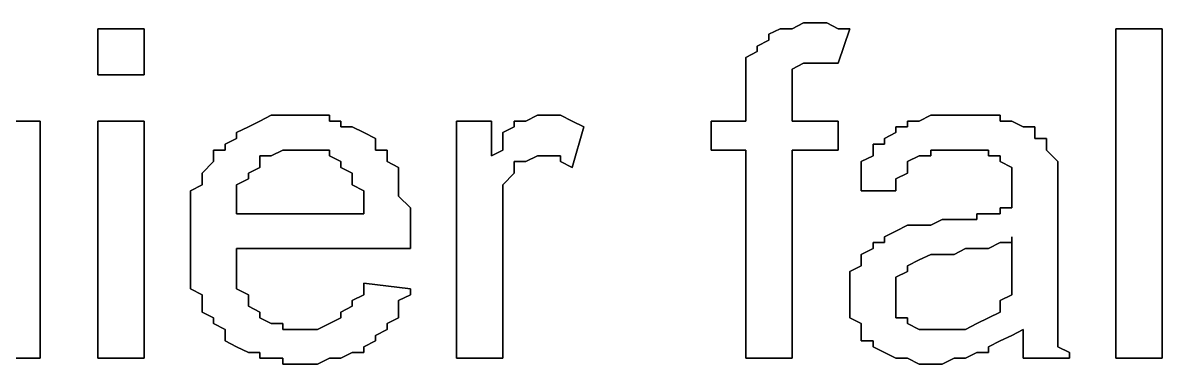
# Model space of a CAD drawing. Header units: metres. Extents: x 2.9 to 42.8, y 1.7 to 28.7.
# Drawn here: x 38.6239 to 38.9714, y 15.2629 to 15.367 of the extents above; entities that cross this region are included whole.
import ezdxf

# ---------------------------------------------------------------- set-up
doc = ezdxf.new("R2010")
doc.units = ezdxf.units.M
doc.layers.add('GRIS', color=8, linetype='Continuous')

msp = doc.modelspace()

# ---------------------------------------------------------------- linework, layer by layer
at = {"layer": 'GRIS', "lineweight": -3}
for points in [[(38.862, 15.367), (38.8585, 15.3652), (38.862, 15.367)], [(38.8655, 15.367), (38.862, 15.367), (38.8655, 15.367)], [(38.8691, 15.367), (38.8655, 15.367), (38.8691, 15.367)], [(38.8726, 15.3652), (38.8691, 15.367), (38.8726, 15.3652)], [(38.6609, 15.3652), (38.6468, 15.3652), (38.6609, 15.3652)], [(38.6468, 15.3652), (38.6468, 15.3511), (38.6468, 15.3652)], [(38.6609, 15.3511), (38.6609, 15.3652), (38.6609, 15.3511)], [(38.8549, 15.3652), (38.8514, 15.3635), (38.8549, 15.3652)], [(38.8514, 15.3635), (38.8514, 15.3617), (38.8514, 15.3635)], [(38.8585, 15.3652), (38.8549, 15.3652), (38.8585, 15.3652)], [(38.8726, 15.3547), (38.8761, 15.3652), (38.8726, 15.3547)], [(38.8761, 15.3652), (38.8726, 15.3652), (38.8761, 15.3652)], [(38.9714, 15.3652), (38.9573, 15.3652), (38.9714, 15.3652)], [(38.9573, 15.3652), (38.9573, 15.2647), (38.9573, 15.3652)], [(38.9714, 15.2647), (38.9714, 15.3652), (38.9714, 15.2647)], [(38.8514, 15.3617), (38.8479, 15.3599), (38.8514, 15.3617)], [(38.8479, 15.3599), (38.8479, 15.3582), (38.8479, 15.3599)], [(38.8479, 15.3582), (38.8444, 15.3564), (38.8479, 15.3582)], [(38.8444, 15.3564), (38.8444, 15.3547), (38.8444, 15.3564)], [(38.8444, 15.3547), (38.8444, 15.3529), (38.8444, 15.3547)], [(38.8444, 15.3529), (38.8444, 15.3511), (38.8444, 15.3529)], [(38.8585, 15.3529), (38.862, 15.3547), (38.8585, 15.3529)], [(38.8585, 15.3511), (38.8585, 15.3529), (38.8585, 15.3511)], [(38.862, 15.3547), (38.8655, 15.3547), (38.862, 15.3547)], [(38.8655, 15.3547), (38.8691, 15.3547), (38.8655, 15.3547)], [(38.8691, 15.3547), (38.8726, 15.3547), (38.8691, 15.3547)], [(38.6468, 15.3511), (38.6609, 15.3511), (38.6468, 15.3511)], [(38.8444, 15.3511), (38.8444, 15.3476), (38.8444, 15.3511)], [(38.8585, 15.3494), (38.8585, 15.3511), (38.8585, 15.3494)], [(38.8585, 15.3476), (38.8585, 15.3494), (38.8585, 15.3476)], [(38.8444, 15.3476), (38.8444, 15.3458), (38.8444, 15.3476)], [(38.8444, 15.3458), (38.8444, 15.337), (38.8444, 15.3458)], [(38.8585, 15.3441), (38.8585, 15.3476), (38.8585, 15.3441)], [(38.8585, 15.337), (38.8585, 15.3441), (38.8585, 15.337)], [(38.6997, 15.3388), (38.6962, 15.337), (38.6997, 15.3388)], [(38.7032, 15.3388), (38.6997, 15.3388), (38.7032, 15.3388)], [(38.7068, 15.3388), (38.7032, 15.3388), (38.7068, 15.3388)], [(38.7103, 15.3388), (38.7068, 15.3388), (38.7103, 15.3388)], [(38.7138, 15.3388), (38.7103, 15.3388), (38.7138, 15.3388)], [(38.7174, 15.3388), (38.7138, 15.3388), (38.7174, 15.3388)], [(38.7174, 15.337), (38.7174, 15.3388), (38.7174, 15.337)], [(38.7809, 15.3388), (38.7773, 15.337), (38.7809, 15.3388)], [(38.7844, 15.3388), (38.7809, 15.3388), (38.7844, 15.3388)], [(38.7879, 15.3388), (38.7844, 15.3388), (38.7879, 15.3388)], [(38.7914, 15.337), (38.7879, 15.3388), (38.7914, 15.337)], [(38.9008, 15.3388), (38.8973, 15.337), (38.9008, 15.3388)], [(38.9043, 15.3388), (38.9008, 15.3388), (38.9043, 15.3388)], [(38.9079, 15.3388), (38.9043, 15.3388), (38.9079, 15.3388)], [(38.9114, 15.3388), (38.9079, 15.3388), (38.9114, 15.3388)], [(38.9149, 15.3388), (38.9114, 15.3388), (38.9149, 15.3388)], [(38.9184, 15.3388), (38.9149, 15.3388), (38.9184, 15.3388)], [(38.922, 15.3388), (38.9184, 15.3388), (38.922, 15.3388)], [(38.922, 15.337), (38.922, 15.3388), (38.922, 15.337)], [(38.6292, 15.337), (38.6151, 15.337), (38.6292, 15.337)], [(38.6292, 15.2647), (38.6292, 15.337), (38.6292, 15.2647)], [(38.6609, 15.337), (38.6468, 15.337), (38.6609, 15.337)], [(38.6468, 15.337), (38.6468, 15.2647), (38.6468, 15.337)], [(38.6609, 15.2647), (38.6609, 15.337), (38.6609, 15.2647)], [(38.6927, 15.3353), (38.6891, 15.3335), (38.6927, 15.3353)], [(38.6962, 15.337), (38.6927, 15.3353), (38.6962, 15.337)], [(38.7209, 15.337), (38.7174, 15.337), (38.7209, 15.337)], [(38.7209, 15.3353), (38.7209, 15.337), (38.7209, 15.3353)], [(38.7244, 15.3353), (38.7209, 15.3353), (38.7244, 15.3353)], [(38.7279, 15.3335), (38.7244, 15.3353), (38.7279, 15.3335)], [(38.7668, 15.337), (38.7562, 15.337), (38.7668, 15.337)], [(38.7562, 15.337), (38.7562, 15.2647), (38.7562, 15.337)], [(38.7668, 15.3264), (38.7668, 15.337), (38.7668, 15.3264)], [(38.7738, 15.3353), (38.7703, 15.3335), (38.7738, 15.3353)], [(38.7773, 15.337), (38.7738, 15.337), (38.7773, 15.337)], [(38.7738, 15.337), (38.7738, 15.3353), (38.7738, 15.337)], [(38.795, 15.3353), (38.7914, 15.337), (38.795, 15.3353)], [(38.7914, 15.3229), (38.795, 15.3353), (38.7914, 15.3229)], [(38.8444, 15.337), (38.8338, 15.337), (38.8444, 15.337)], [(38.8338, 15.337), (38.8338, 15.3282), (38.8338, 15.337)], [(38.8726, 15.337), (38.8585, 15.337), (38.8726, 15.337)], [(38.8726, 15.3282), (38.8726, 15.337), (38.8726, 15.3282)], [(38.8937, 15.3353), (38.8902, 15.3353), (38.8937, 15.3353)], [(38.8902, 15.3353), (38.8902, 15.3335), (38.8902, 15.3353)], [(38.8973, 15.337), (38.8937, 15.337), (38.8973, 15.337)], [(38.8937, 15.337), (38.8937, 15.3353), (38.8937, 15.337)], [(38.9255, 15.337), (38.922, 15.337), (38.9255, 15.337)], [(38.929, 15.3353), (38.9255, 15.337), (38.929, 15.3353)], [(38.9326, 15.3353), (38.929, 15.3353), (38.9326, 15.3353)], [(38.9326, 15.3335), (38.9326, 15.3353), (38.9326, 15.3335)], [(38.6891, 15.3335), (38.6891, 15.3317), (38.6891, 15.3335)], [(38.7315, 15.3317), (38.7279, 15.3335), (38.7315, 15.3317)], [(38.7703, 15.3335), (38.7703, 15.3317), (38.7703, 15.3335)], [(38.8902, 15.3335), (38.8867, 15.3317), (38.8902, 15.3335)], [(38.9326, 15.3317), (38.9326, 15.3335), (38.9326, 15.3317)], [(38.6891, 15.3317), (38.6856, 15.33), (38.6891, 15.3317)], [(38.6856, 15.33), (38.6856, 15.3282), (38.6856, 15.33)], [(38.7315, 15.33), (38.7315, 15.3317), (38.7315, 15.33)], [(38.7315, 15.3282), (38.7315, 15.33), (38.7315, 15.3282)], [(38.7703, 15.3317), (38.7703, 15.3282), (38.7703, 15.3317)], [(38.8867, 15.33), (38.8832, 15.33), (38.8867, 15.33)], [(38.8832, 15.33), (38.8832, 15.3282), (38.8832, 15.33)], [(38.8867, 15.3317), (38.8867, 15.33), (38.8867, 15.3317)], [(38.9361, 15.3317), (38.9326, 15.3317), (38.9361, 15.3317)], [(38.9361, 15.33), (38.9361, 15.3317), (38.9361, 15.33)], [(38.9361, 15.3282), (38.9361, 15.33), (38.9361, 15.3282)], [(38.6856, 15.3282), (38.6821, 15.3282), (38.6856, 15.3282)], [(38.6821, 15.3282), (38.6821, 15.3264), (38.6821, 15.3282)], [(38.6821, 15.3264), (38.6821, 15.3247), (38.6821, 15.3264)], [(38.6962, 15.3247), (38.6962, 15.3264), (38.6962, 15.3247)], [(38.6962, 15.3264), (38.6997, 15.3264), (38.6962, 15.3264)], [(38.6997, 15.3264), (38.7032, 15.3282), (38.6997, 15.3264)], [(38.7032, 15.3282), (38.7068, 15.3282), (38.7032, 15.3282)], [(38.7068, 15.3282), (38.7103, 15.3282), (38.7068, 15.3282)], [(38.7103, 15.3282), (38.7138, 15.3282), (38.7103, 15.3282)], [(38.7138, 15.3282), (38.7174, 15.3282), (38.7138, 15.3282)], [(38.7174, 15.3282), (38.7174, 15.3264), (38.7174, 15.3282)], [(38.7174, 15.3264), (38.7209, 15.3247), (38.7174, 15.3264)], [(38.735, 15.3282), (38.7315, 15.3282), (38.735, 15.3282)], [(38.735, 15.3264), (38.735, 15.3282), (38.735, 15.3264)], [(38.735, 15.3247), (38.735, 15.3264), (38.735, 15.3247)], [(38.7703, 15.3282), (38.7668, 15.3264), (38.7703, 15.3282)], [(38.7773, 15.3247), (38.7809, 15.3264), (38.7773, 15.3247)], [(38.7809, 15.3264), (38.7844, 15.3264), (38.7809, 15.3264)], [(38.7844, 15.3264), (38.7879, 15.3264), (38.7844, 15.3264)], [(38.7879, 15.3264), (38.7879, 15.3247), (38.7879, 15.3264)], [(38.8338, 15.3282), (38.8444, 15.3282), (38.8338, 15.3282)], [(38.8444, 15.3282), (38.8444, 15.2647), (38.8444, 15.3282)], [(38.8585, 15.2647), (38.8585, 15.3282), (38.8585, 15.2647)], [(38.8585, 15.3282), (38.8726, 15.3282), (38.8585, 15.3282)], [(38.8832, 15.3264), (38.8796, 15.3247), (38.8832, 15.3264)], [(38.8832, 15.3282), (38.8832, 15.3264), (38.8832, 15.3282)], [(38.8937, 15.3247), (38.8973, 15.3264), (38.8937, 15.3247)], [(38.8973, 15.3264), (38.9008, 15.3264), (38.8973, 15.3264)], [(38.9008, 15.3264), (38.9008, 15.3282), (38.9008, 15.3264)], [(38.9008, 15.3282), (38.9043, 15.3282), (38.9008, 15.3282)], [(38.9043, 15.3282), (38.9079, 15.3282), (38.9043, 15.3282)], [(38.9079, 15.3282), (38.9114, 15.3282), (38.9079, 15.3282)], [(38.9114, 15.3282), (38.9149, 15.3282), (38.9114, 15.3282)], [(38.9149, 15.3282), (38.9184, 15.3282), (38.9149, 15.3282)], [(38.9184, 15.3282), (38.9184, 15.3264), (38.9184, 15.3282)], [(38.9184, 15.3264), (38.922, 15.3264), (38.9184, 15.3264)], [(38.922, 15.3264), (38.922, 15.3247), (38.922, 15.3264)], [(38.9396, 15.3247), (38.9361, 15.3282), (38.9396, 15.3247)], [(38.6821, 15.3247), (38.6786, 15.3211), (38.6821, 15.3247)], [(38.6927, 15.3211), (38.6962, 15.3229), (38.6927, 15.3211)], [(38.6962, 15.3229), (38.6962, 15.3247), (38.6962, 15.3229)], [(38.7209, 15.3247), (38.7209, 15.3229), (38.7209, 15.3247)], [(38.7209, 15.3229), (38.7244, 15.3211), (38.7209, 15.3229)], [(38.7385, 15.3229), (38.735, 15.3247), (38.7385, 15.3229)], [(38.7385, 15.3194), (38.7385, 15.3229), (38.7385, 15.3194)], [(38.7738, 15.3229), (38.7738, 15.3247), (38.7738, 15.3229)], [(38.7738, 15.3247), (38.7773, 15.3247), (38.7738, 15.3247)], [(38.7738, 15.3211), (38.7738, 15.3229), (38.7738, 15.3211)], [(38.7879, 15.3247), (38.7914, 15.3229), (38.7879, 15.3247)], [(38.8796, 15.3247), (38.8796, 15.3211), (38.8796, 15.3247)], [(38.8937, 15.3229), (38.8937, 15.3247), (38.8937, 15.3229)], [(38.8937, 15.3211), (38.8937, 15.3229), (38.8937, 15.3211)], [(38.922, 15.3247), (38.9255, 15.3229), (38.922, 15.3247)], [(38.9255, 15.3229), (38.9255, 15.3211), (38.9255, 15.3229)], [(38.9396, 15.3229), (38.9396, 15.3247), (38.9396, 15.3229)], [(38.9396, 15.3211), (38.9396, 15.3229), (38.9396, 15.3211)], [(38.6786, 15.3211), (38.6786, 15.3194), (38.6786, 15.3211)], [(38.6786, 15.3194), (38.6786, 15.3176), (38.6786, 15.3194)], [(38.6891, 15.3176), (38.6927, 15.3194), (38.6891, 15.3176)], [(38.6927, 15.3194), (38.6927, 15.3211), (38.6927, 15.3194)], [(38.7244, 15.3211), (38.7244, 15.3194), (38.7244, 15.3211)], [(38.7244, 15.3194), (38.7244, 15.3176), (38.7244, 15.3194)], [(38.7385, 15.3176), (38.7385, 15.3194), (38.7385, 15.3176)], [(38.7703, 15.3176), (38.7738, 15.3211), (38.7703, 15.3176)], [(38.8796, 15.3211), (38.8796, 15.3194), (38.8796, 15.3211)], [(38.8796, 15.3194), (38.8796, 15.3158), (38.8796, 15.3194)], [(38.8902, 15.3194), (38.8937, 15.3211), (38.8902, 15.3194)], [(38.8902, 15.3158), (38.8902, 15.3194), (38.8902, 15.3158)], [(38.9255, 15.3211), (38.9255, 15.3194), (38.9255, 15.3211)], [(38.9255, 15.3194), (38.9255, 15.3176), (38.9255, 15.3194)], [(38.9396, 15.3194), (38.9396, 15.3211), (38.9396, 15.3194)], [(38.9396, 15.3176), (38.9396, 15.3194), (38.9396, 15.3176)], [(38.6786, 15.3176), (38.675, 15.3158), (38.6786, 15.3176)], [(38.675, 15.3158), (38.675, 15.3141), (38.675, 15.3158)], [(38.6891, 15.3158), (38.6891, 15.3176), (38.6891, 15.3158)], [(38.6891, 15.3141), (38.6891, 15.3158), (38.6891, 15.3141)], [(38.7244, 15.3176), (38.7279, 15.3158), (38.7244, 15.3176)], [(38.7279, 15.3158), (38.7279, 15.3141), (38.7279, 15.3158)], [(38.7385, 15.3158), (38.7385, 15.3176), (38.7385, 15.3158)], [(38.7385, 15.3141), (38.7385, 15.3158), (38.7385, 15.3141)], [(38.7703, 15.3141), (38.7703, 15.3176), (38.7703, 15.3141)], [(38.8796, 15.3158), (38.8902, 15.3158), (38.8796, 15.3158)], [(38.9255, 15.3176), (38.9255, 15.3141), (38.9255, 15.3176)], [(38.9396, 15.3141), (38.9396, 15.3176), (38.9396, 15.3141)], [(38.675, 15.3141), (38.675, 15.3106), (38.675, 15.3141)], [(38.6891, 15.3106), (38.6891, 15.3141), (38.6891, 15.3106)], [(38.7279, 15.3141), (38.7279, 15.3106), (38.7279, 15.3141)], [(38.7421, 15.3106), (38.7385, 15.3141), (38.7421, 15.3106)], [(38.7703, 15.3123), (38.7703, 15.3141), (38.7703, 15.3123)], [(38.7703, 15.3106), (38.7703, 15.3123), (38.7703, 15.3106)], [(38.9255, 15.3141), (38.9255, 15.3106), (38.9255, 15.3141)], [(38.9396, 15.3123), (38.9396, 15.3141), (38.9396, 15.3123)], [(38.9396, 15.2947), (38.9396, 15.3123), (38.9396, 15.2947)], [(38.675, 15.3106), (38.675, 15.3088), (38.675, 15.3106)], [(38.675, 15.3088), (38.675, 15.3053), (38.675, 15.3088)], [(38.6891, 15.3088), (38.6891, 15.3106), (38.6891, 15.3088)], [(38.7279, 15.3088), (38.6891, 15.3088), (38.7279, 15.3088)], [(38.7279, 15.3106), (38.7279, 15.3088), (38.7279, 15.3106)], [(38.7421, 15.3088), (38.7421, 15.3106), (38.7421, 15.3088)], [(38.7421, 15.3053), (38.7421, 15.3088), (38.7421, 15.3053)], [(38.7703, 15.307), (38.7703, 15.3106), (38.7703, 15.307)], [(38.9184, 15.3088), (38.9149, 15.3088), (38.9184, 15.3088)], [(38.9149, 15.3088), (38.9149, 15.307), (38.9149, 15.3088)], [(38.922, 15.3088), (38.9184, 15.3088), (38.922, 15.3088)], [(38.9255, 15.3106), (38.922, 15.3106), (38.9255, 15.3106)], [(38.922, 15.3106), (38.922, 15.3088), (38.922, 15.3106)], [(38.675, 15.3053), (38.675, 15.3035), (38.675, 15.3053)], [(38.7421, 15.3035), (38.7421, 15.3053), (38.7421, 15.3035)], [(38.7703, 15.3053), (38.7703, 15.307), (38.7703, 15.3053)], [(38.7703, 15.3035), (38.7703, 15.3053), (38.7703, 15.3035)], [(38.8937, 15.3053), (38.8902, 15.3035), (38.8937, 15.3053)], [(38.8973, 15.3053), (38.8937, 15.3053), (38.8973, 15.3053)], [(38.9008, 15.3053), (38.8973, 15.3053), (38.9008, 15.3053)], [(38.9043, 15.307), (38.9008, 15.3053), (38.9043, 15.307)], [(38.9079, 15.307), (38.9043, 15.307), (38.9079, 15.307)], [(38.9114, 15.307), (38.9079, 15.307), (38.9114, 15.307)], [(38.9149, 15.307), (38.9114, 15.307), (38.9149, 15.307)], [(38.675, 15.3035), (38.675, 15.3), (38.675, 15.3035)], [(38.7421, 15.3017), (38.7421, 15.3035), (38.7421, 15.3017)], [(38.7421, 15.2982), (38.7421, 15.3017), (38.7421, 15.2982)], [(38.7703, 15.2647), (38.7703, 15.3035), (38.7703, 15.2647)], [(38.8902, 15.3035), (38.8867, 15.3017), (38.8902, 15.3035)], [(38.8867, 15.3017), (38.8867, 15.3), (38.8867, 15.3017)], [(38.9255, 15.3017), (38.9255, 15.2964), (38.9255, 15.3017)], [(38.9255, 15.3), (38.9255, 15.3017), (38.9255, 15.3)], [(38.675, 15.3), (38.675, 15.2982), (38.675, 15.3)], [(38.675, 15.2982), (38.675, 15.2964), (38.675, 15.2982)], [(38.6891, 15.2947), (38.6891, 15.2982), (38.6891, 15.2947)], [(38.6891, 15.2982), (38.7421, 15.2982), (38.6891, 15.2982)], [(38.8832, 15.2982), (38.8796, 15.2964), (38.8832, 15.2982)], [(38.8867, 15.3), (38.8832, 15.3), (38.8867, 15.3)], [(38.8832, 15.3), (38.8832, 15.2982), (38.8832, 15.3)], [(38.9079, 15.2964), (38.9114, 15.2982), (38.9079, 15.2964)], [(38.9114, 15.2982), (38.9149, 15.2982), (38.9114, 15.2982)], [(38.9149, 15.2982), (38.9184, 15.2982), (38.9149, 15.2982)], [(38.9184, 15.2982), (38.922, 15.3), (38.9184, 15.2982)], [(38.922, 15.3), (38.9255, 15.3), (38.922, 15.3)], [(38.675, 15.2964), (38.675, 15.2929), (38.675, 15.2964)], [(38.6891, 15.2929), (38.6891, 15.2947), (38.6891, 15.2929)], [(38.8796, 15.2964), (38.8796, 15.2929), (38.8796, 15.2964)], [(38.8937, 15.2929), (38.8973, 15.2947), (38.8937, 15.2929)], [(38.8973, 15.2947), (38.9008, 15.2964), (38.8973, 15.2947)], [(38.9008, 15.2964), (38.9043, 15.2964), (38.9008, 15.2964)], [(38.9043, 15.2964), (38.9079, 15.2964), (38.9043, 15.2964)], [(38.9255, 15.2964), (38.9255, 15.2929), (38.9255, 15.2964)], [(38.9396, 15.2912), (38.9396, 15.2947), (38.9396, 15.2912)], [(38.675, 15.2929), (38.675, 15.2912), (38.675, 15.2929)], [(38.675, 15.2912), (38.675, 15.2894), (38.675, 15.2912)], [(38.6891, 15.2894), (38.6891, 15.2929), (38.6891, 15.2894)], [(38.8796, 15.2929), (38.8761, 15.2912), (38.8796, 15.2929)], [(38.8761, 15.2912), (38.8761, 15.2894), (38.8761, 15.2912)], [(38.8902, 15.2894), (38.8937, 15.2912), (38.8902, 15.2894)], [(38.8937, 15.2912), (38.8937, 15.2929), (38.8937, 15.2912)], [(38.9255, 15.2929), (38.9255, 15.2912), (38.9255, 15.2929)], [(38.9255, 15.2912), (38.9255, 15.2876), (38.9255, 15.2912)], [(38.9396, 15.2876), (38.9396, 15.2912), (38.9396, 15.2876)], [(38.675, 15.2894), (38.675, 15.2859), (38.675, 15.2894)], [(38.6891, 15.2876), (38.6891, 15.2894), (38.6891, 15.2876)], [(38.6891, 15.2859), (38.6891, 15.2876), (38.6891, 15.2859)], [(38.7279, 15.2876), (38.7279, 15.2859), (38.7279, 15.2876)], [(38.7421, 15.2859), (38.7279, 15.2876), (38.7421, 15.2859)], [(38.8761, 15.2894), (38.8761, 15.2859), (38.8761, 15.2894)], [(38.8902, 15.2876), (38.8902, 15.2894), (38.8902, 15.2876)], [(38.8902, 15.2859), (38.8902, 15.2876), (38.8902, 15.2859)], [(38.9255, 15.2876), (38.9255, 15.2859), (38.9255, 15.2876)], [(38.9396, 15.2859), (38.9396, 15.2876), (38.9396, 15.2859)], [(38.675, 15.2859), (38.6786, 15.2841), (38.675, 15.2859)], [(38.6786, 15.2841), (38.6786, 15.2823), (38.6786, 15.2841)], [(38.6927, 15.2841), (38.6891, 15.2859), (38.6927, 15.2841)], [(38.6927, 15.2823), (38.6927, 15.2841), (38.6927, 15.2823)], [(38.7279, 15.2841), (38.7244, 15.2823), (38.7279, 15.2841)], [(38.7279, 15.2859), (38.7279, 15.2841), (38.7279, 15.2859)], [(38.7385, 15.2823), (38.7421, 15.2841), (38.7385, 15.2823)], [(38.7421, 15.2841), (38.7421, 15.2859), (38.7421, 15.2841)], [(38.8761, 15.2859), (38.8761, 15.2841), (38.8761, 15.2859)], [(38.8761, 15.2841), (38.8761, 15.2806), (38.8761, 15.2841)], [(38.8902, 15.2841), (38.8902, 15.2859), (38.8902, 15.2841)], [(38.8902, 15.2823), (38.8902, 15.2841), (38.8902, 15.2823)], [(38.9255, 15.2841), (38.922, 15.2823), (38.9255, 15.2841)], [(38.9255, 15.2859), (38.9255, 15.2841), (38.9255, 15.2859)], [(38.9396, 15.2823), (38.9396, 15.2859), (38.9396, 15.2823)], [(38.6786, 15.2823), (38.6786, 15.2806), (38.6786, 15.2823)], [(38.6786, 15.2806), (38.6786, 15.2788), (38.6786, 15.2806)], [(38.6927, 15.2806), (38.6927, 15.2823), (38.6927, 15.2806)], [(38.6962, 15.2788), (38.6927, 15.2806), (38.6962, 15.2788)], [(38.7244, 15.2806), (38.7209, 15.2788), (38.7244, 15.2806)], [(38.7244, 15.2823), (38.7244, 15.2806), (38.7244, 15.2823)], [(38.7385, 15.2788), (38.7385, 15.2823), (38.7385, 15.2788)], [(38.8761, 15.2806), (38.8761, 15.2788), (38.8761, 15.2806)], [(38.8902, 15.2806), (38.8902, 15.2823), (38.8902, 15.2806)], [(38.8902, 15.277), (38.8902, 15.2806), (38.8902, 15.277)], [(38.922, 15.2823), (38.922, 15.2806), (38.922, 15.2823)], [(38.922, 15.2806), (38.922, 15.2788), (38.922, 15.2806)], [(38.9396, 15.2806), (38.9396, 15.2823), (38.9396, 15.2806)], [(38.9396, 15.2788), (38.9396, 15.2806), (38.9396, 15.2788)], [(38.6786, 15.2788), (38.6821, 15.277), (38.6786, 15.2788)], [(38.6821, 15.277), (38.6821, 15.2753), (38.6821, 15.277)], [(38.6962, 15.277), (38.6962, 15.2788), (38.6962, 15.277)], [(38.6997, 15.2753), (38.6962, 15.277), (38.6997, 15.2753)], [(38.7209, 15.277), (38.7174, 15.2753), (38.7209, 15.277)], [(38.7209, 15.2788), (38.7209, 15.277), (38.7209, 15.2788)], [(38.735, 15.2753), (38.7385, 15.277), (38.735, 15.2753)], [(38.7385, 15.277), (38.7385, 15.2788), (38.7385, 15.277)], [(38.8761, 15.2788), (38.8761, 15.277), (38.8761, 15.2788)], [(38.8761, 15.277), (38.8796, 15.2753), (38.8761, 15.277)], [(38.8937, 15.277), (38.8902, 15.277), (38.8937, 15.277)], [(38.8937, 15.2753), (38.8937, 15.277), (38.8937, 15.2753)], [(38.9184, 15.277), (38.9149, 15.2753), (38.9184, 15.277)], [(38.922, 15.2788), (38.9184, 15.277), (38.922, 15.2788)], [(38.9396, 15.277), (38.9396, 15.2788), (38.9396, 15.277)], [(38.9396, 15.2753), (38.9396, 15.277), (38.9396, 15.2753)], [(38.6821, 15.2753), (38.6856, 15.2735), (38.6821, 15.2753)], [(38.6856, 15.2735), (38.6856, 15.2717), (38.6856, 15.2735)], [(38.7032, 15.2753), (38.6997, 15.2753), (38.7032, 15.2753)], [(38.7032, 15.2735), (38.7032, 15.2753), (38.7032, 15.2735)], [(38.7068, 15.2735), (38.7032, 15.2735), (38.7068, 15.2735)], [(38.7103, 15.2735), (38.7068, 15.2735), (38.7103, 15.2735)], [(38.7138, 15.2735), (38.7103, 15.2735), (38.7138, 15.2735)], [(38.7174, 15.2753), (38.7138, 15.2735), (38.7174, 15.2753)], [(38.7315, 15.2717), (38.735, 15.2735), (38.7315, 15.2717)], [(38.735, 15.2735), (38.735, 15.2753), (38.735, 15.2735)], [(38.8796, 15.2753), (38.8796, 15.2735), (38.8796, 15.2753)], [(38.8796, 15.2735), (38.8796, 15.27), (38.8796, 15.2735)], [(38.8973, 15.2735), (38.8937, 15.2753), (38.8973, 15.2735)], [(38.9008, 15.2735), (38.8973, 15.2735), (38.9008, 15.2735)], [(38.9043, 15.2735), (38.9008, 15.2735), (38.9043, 15.2735)], [(38.9079, 15.2735), (38.9043, 15.2735), (38.9079, 15.2735)], [(38.9114, 15.2735), (38.9079, 15.2735), (38.9114, 15.2735)], [(38.9149, 15.2753), (38.9114, 15.2735), (38.9149, 15.2753)], [(38.9255, 15.2717), (38.929, 15.2735), (38.9255, 15.2717)], [(38.929, 15.2735), (38.929, 15.2717), (38.929, 15.2735)], [(38.9396, 15.2735), (38.9396, 15.2753), (38.9396, 15.2735)], [(38.9396, 15.2717), (38.9396, 15.2735), (38.9396, 15.2717)], [(38.6856, 15.2717), (38.6856, 15.27), (38.6856, 15.2717)], [(38.6856, 15.27), (38.6891, 15.2682), (38.6856, 15.27)], [(38.7279, 15.2682), (38.7315, 15.27), (38.7279, 15.2682)], [(38.7315, 15.27), (38.7315, 15.2717), (38.7315, 15.27)], [(38.8796, 15.27), (38.8832, 15.27), (38.8796, 15.27)], [(38.8832, 15.27), (38.8832, 15.2682), (38.8832, 15.27)], [(38.9184, 15.2682), (38.922, 15.27), (38.9184, 15.2682)], [(38.922, 15.27), (38.9255, 15.2717), (38.922, 15.27)], [(38.929, 15.2717), (38.929, 15.27), (38.929, 15.2717)], [(38.929, 15.27), (38.929, 15.2665), (38.929, 15.27)], [(38.9396, 15.2682), (38.9396, 15.2717), (38.9396, 15.2682)], [(38.6891, 15.2682), (38.6927, 15.2665), (38.6891, 15.2682)], [(38.6927, 15.2665), (38.6962, 15.2665), (38.6927, 15.2665)], [(38.6962, 15.2665), (38.6962, 15.2647), (38.6962, 15.2665)], [(38.7209, 15.2647), (38.7244, 15.2665), (38.7209, 15.2647)], [(38.7244, 15.2665), (38.7279, 15.2665), (38.7244, 15.2665)], [(38.7279, 15.2665), (38.7279, 15.2682), (38.7279, 15.2665)], [(38.8832, 15.2682), (38.8867, 15.2665), (38.8832, 15.2682)], [(38.8867, 15.2665), (38.8902, 15.2647), (38.8867, 15.2665)], [(38.9114, 15.2647), (38.9149, 15.2665), (38.9114, 15.2647)], [(38.9149, 15.2665), (38.9184, 15.2665), (38.9149, 15.2665)], [(38.9184, 15.2665), (38.9184, 15.2682), (38.9184, 15.2665)], [(38.929, 15.2665), (38.929, 15.2647), (38.929, 15.2665)], [(38.9431, 15.2665), (38.9396, 15.2682), (38.9431, 15.2665)], [(38.9431, 15.2647), (38.9431, 15.2665), (38.9431, 15.2647)], [(38.6186, 15.2647), (38.6292, 15.2647), (38.6186, 15.2647)], [(38.6468, 15.2647), (38.6609, 15.2647), (38.6468, 15.2647)], [(38.6962, 15.2647), (38.6997, 15.2647), (38.6962, 15.2647)], [(38.6997, 15.2647), (38.7032, 15.2647), (38.6997, 15.2647)], [(38.7032, 15.2647), (38.7032, 15.2629), (38.7032, 15.2647)], [(38.7032, 15.2629), (38.7068, 15.2629), (38.7032, 15.2629)], [(38.7068, 15.2629), (38.7103, 15.2629), (38.7068, 15.2629)], [(38.7103, 15.2629), (38.7138, 15.2629), (38.7103, 15.2629)], [(38.7138, 15.2629), (38.7174, 15.2647), (38.7138, 15.2629)], [(38.7174, 15.2647), (38.7209, 15.2647), (38.7174, 15.2647)], [(38.7562, 15.2647), (38.7703, 15.2647), (38.7562, 15.2647)], [(38.8444, 15.2647), (38.8585, 15.2647), (38.8444, 15.2647)], [(38.8902, 15.2647), (38.8937, 15.2647), (38.8902, 15.2647)], [(38.8937, 15.2647), (38.8973, 15.2629), (38.8937, 15.2647)], [(38.8973, 15.2629), (38.9008, 15.2629), (38.8973, 15.2629)], [(38.9008, 15.2629), (38.9043, 15.2629), (38.9008, 15.2629)], [(38.9043, 15.2629), (38.9079, 15.2647), (38.9043, 15.2629)], [(38.9079, 15.2647), (38.9114, 15.2647), (38.9079, 15.2647)], [(38.929, 15.2647), (38.9431, 15.2647), (38.929, 15.2647)], [(38.9573, 15.2647), (38.9714, 15.2647), (38.9573, 15.2647)]]:
    msp.add_lwpolyline(points, dxfattribs=at)

doc.saveas('drawing.dxf')
